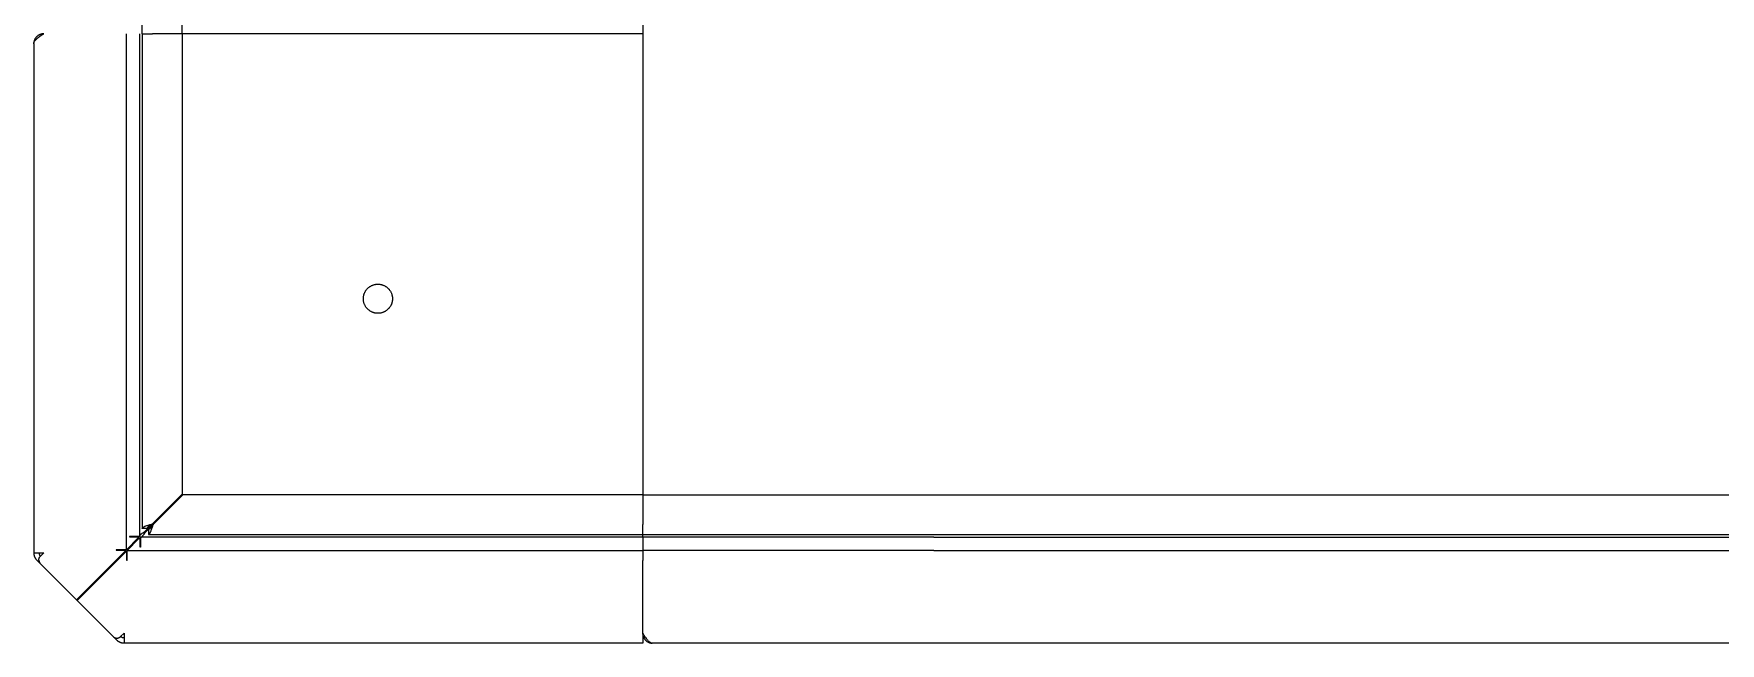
# Model space of a CAD drawing. Header units: millimetres. Extents: x -1480 to 5249, y -840 to 3860.
# Drawn here: x 1160 to 1797, y 0 to 230 of the extents above; entities that cross this region are included whole.
import ezdxf

# ---------------------------------------------------------------- set-up
doc = ezdxf.new("R2010")
doc.units = ezdxf.units.MM
doc.header["$MEASUREMENT"] = 0
doc.layers.add('Utwórz2D linie widoczne', color=7, linetype='Continuous', true_color=0x000000)

msp = doc.modelspace()

# ---------------------------------------------------------------- linework, layer by layer
at = {"layer": 'Utwórz2D linie widoczne'}
for p, q in [((1200.58, 229.86), (1200.58, 649.86)), ((1215.58, 229.86), (1215.58, 649.86)), ((1389.57, 649.86), (1389.57, 229.86)), ((1161.51, 229.37), (1161.39, 229.3)), ((1161.62, 229.43), (1161.51, 229.37)), ((1161.74, 229.49), (1161.62, 229.43)), ((1161.86, 229.54), (1161.74, 229.49)), ((1161.98, 229.59), (1161.86, 229.54)), ((1161.92, 228.91), (1162.64, 229.39)), ((1162.1, 229.64), (1161.98, 229.59)), ((1162.22, 229.68), (1162.1, 229.64)), ((1162.35, 229.71), (1162.22, 229.68)), ((1162.47, 229.75), (1162.35, 229.71)), ((1162.6, 229.78), (1162.47, 229.75)), ((1162.73, 229.8), (1162.6, 229.78)), ((1162.64, 229.39), (1163.37, 229.86)), ((1162.85, 229.82), (1162.73, 229.8)), ((1162.98, 229.84), (1162.85, 229.82)), ((1163.11, 229.85), (1162.98, 229.84)), ((1163.24, 229.85), (1163.11, 229.85)), ((1163.37, 229.86), (1163.24, 229.85)), ((1194.57, 35.14), (1194.57, 229.86)), ((1199.57, 229.86), (1199.57, 40.14)), ((1200.58, 229.86), (1200.58, 43.14)), ((1200.58, 229.86), (1204.38, 229.86)), ((1215.58, 229.86), (1204.38, 229.86)), ((1215.58, 229.86), (1215.58, 56.14)), ((1389.57, 229.86), (1215.58, 229.86)), ((1389.57, 229.86), (1389.57, 55.86)), ((1159.57, 226.06), (1159.58, 226.11)), ((1159.57, 226.06), (1159.57, 33.96)), ((1159.59, 226.42), (1159.58, 226.29)), ((1159.58, 226.22), (1159.59, 226.27)), ((1159.58, 226.16), (1159.58, 226.22)), ((1159.58, 226.11), (1159.58, 226.16)), ((1159.61, 226.55), (1159.59, 226.42)), ((1159.59, 226.27), (1159.6, 226.32)), ((1159.6, 226.32), (1159.61, 226.38)), ((1159.63, 226.68), (1159.61, 226.55)), ((1159.61, 226.38), (1159.62, 226.43)), ((1159.62, 226.43), (1159.63, 226.48)), ((1159.65, 226.81), (1159.63, 226.68)), ((1159.63, 226.48), (1159.65, 226.53)), ((1159.68, 226.94), (1159.65, 226.81)), ((1159.65, 226.53), (1159.67, 226.6)), ((1159.67, 226.6), (1159.7, 226.67)), ((1159.71, 227.06), (1159.68, 226.94)), ((1159.7, 226.67), (1159.73, 226.74)), ((1159.75, 227.19), (1159.71, 227.06)), ((1159.73, 226.74), (1159.76, 226.81)), ((1159.79, 227.31), (1159.75, 227.19)), ((1159.76, 226.81), (1159.79, 226.88)), ((1159.83, 227.44), (1159.79, 227.31)), ((1159.79, 226.88), (1159.83, 226.94)), ((1159.88, 227.56), (1159.83, 227.44)), ((1159.83, 226.94), (1159.86, 227.01)), ((1159.86, 227.01), (1159.92, 227.09)), ((1159.94, 227.67), (1159.88, 227.56)), ((1159.92, 227.09), (1159.97, 227.17)), ((1159.99, 227.79), (1159.94, 227.67)), ((1159.97, 227.17), (1160.03, 227.25)), ((1160.05, 227.91), (1159.99, 227.79)), ((1160.03, 227.25), (1160.09, 227.33)), ((1160.12, 228.02), (1160.05, 227.91)), ((1160.09, 227.33), (1160.15, 227.41)), ((1160.19, 228.13), (1160.12, 228.02)), ((1160.15, 227.41), (1160.21, 227.48)), ((1160.26, 228.24), (1160.19, 228.13)), ((1160.21, 227.48), (1160.33, 227.61)), ((1160.34, 228.34), (1160.26, 228.24)), ((1160.33, 227.61), (1160.44, 227.73)), ((1160.42, 228.45), (1160.34, 228.34)), ((1160.5, 228.54), (1160.42, 228.45)), ((1160.44, 227.73), (1160.56, 227.84)), ((1160.59, 228.64), (1160.5, 228.54)), ((1160.56, 227.84), (1160.69, 227.96)), ((1160.68, 228.74), (1160.59, 228.64)), ((1160.77, 228.83), (1160.68, 228.74)), ((1160.69, 227.96), (1160.87, 228.12)), ((1160.87, 228.91), (1160.77, 228.83)), ((1160.97, 229), (1160.87, 228.91)), ((1160.87, 228.12), (1161.07, 228.28)), ((1161.07, 229.08), (1160.97, 229)), ((1161.18, 229.16), (1161.07, 229.08)), ((1161.07, 228.28), (1161.26, 228.43)), ((1161.28, 229.23), (1161.18, 229.16)), ((1161.26, 228.43), (1161.59, 228.67)), ((1161.39, 229.3), (1161.28, 229.23)), ((1161.59, 228.67), (1161.92, 228.91)), ((1285.65, 133.71), (1285.79, 133.85)), ((1285.79, 133.85), (1285.93, 133.97)), ((1285.93, 133.97), (1286.07, 134.1)), ((1286.07, 134.1), (1286.22, 134.22)), ((1286.22, 134.22), (1286.37, 134.33)), ((1286.37, 134.33), (1286.53, 134.44)), ((1286.53, 134.44), (1286.69, 134.54)), ((1286.69, 134.54), (1286.85, 134.64)), ((1286.85, 134.64), (1287.02, 134.73)), ((1287.02, 134.73), (1287.19, 134.81)), ((1287.19, 134.81), (1287.36, 134.89)), ((1287.36, 134.89), (1287.54, 134.96)), ((1287.54, 134.96), (1287.71, 135.03)), ((1287.71, 135.03), (1287.89, 135.09)), ((1287.89, 135.09), (1288.08, 135.15)), ((1288.08, 135.15), (1288.26, 135.2)), ((1288.26, 135.2), (1288.44, 135.24)), ((1288.44, 135.24), (1288.63, 135.27)), ((1288.63, 135.27), (1288.82, 135.3)), ((1288.82, 135.3), (1289.01, 135.33)), ((1289.01, 135.33), (1289.2, 135.34)), ((1289.2, 135.34), (1289.39, 135.35)), ((1289.39, 135.35), (1289.58, 135.36)), ((1289.58, 135.36), (1289.77, 135.35)), ((1289.77, 135.35), (1289.96, 135.34)), ((1289.96, 135.34), (1290.14, 135.33)), ((1290.14, 135.33), (1290.33, 135.3)), ((1290.33, 135.3), (1290.52, 135.27)), ((1290.52, 135.27), (1290.71, 135.24)), ((1290.71, 135.24), (1290.89, 135.2)), ((1290.89, 135.2), (1291.08, 135.15)), ((1291.08, 135.15), (1291.26, 135.09)), ((1291.26, 135.09), (1291.44, 135.03)), ((1291.44, 135.03), (1291.61, 134.96)), ((1291.61, 134.96), (1291.79, 134.89)), ((1291.79, 134.89), (1291.96, 134.81)), ((1291.96, 134.81), (1292.13, 134.73)), ((1292.13, 134.73), (1292.3, 134.64)), ((1292.3, 134.64), (1292.46, 134.54)), ((1292.46, 134.54), (1292.62, 134.44)), ((1292.62, 134.44), (1292.78, 134.33)), ((1292.78, 134.33), (1292.93, 134.22)), ((1292.93, 134.22), (1293.08, 134.1)), ((1293.08, 134.1), (1293.22, 133.97)), ((1293.22, 133.97), (1293.36, 133.85)), ((1293.36, 133.85), (1293.5, 133.71)), ((1284.08, 130.14), (1284.1, 130.33)), ((1284.08, 129.95), (1284.08, 130.14)), ((1284.08, 129.76), (1284.08, 129.95)), ((1284.08, 129.57), (1284.08, 129.76)), ((1284.1, 129.38), (1284.08, 129.57)), ((1284.1, 130.33), (1284.12, 130.52)), ((1284.12, 129.19), (1284.1, 129.38)), ((1284.12, 130.52), (1284.14, 130.71)), ((1284.14, 129.01), (1284.12, 129.19)), ((1284.14, 130.71), (1284.17, 130.89)), ((1284.17, 128.82), (1284.14, 129.01)), ((1284.17, 130.89), (1284.21, 131.08)), ((1284.21, 128.63), (1284.17, 128.82)), ((1284.21, 131.08), (1284.26, 131.26)), ((1284.26, 128.45), (1284.21, 128.63)), ((1284.26, 131.26), (1284.31, 131.45)), ((1284.31, 128.27), (1284.26, 128.45)), ((1284.31, 131.45), (1284.37, 131.63)), ((1284.37, 128.08), (1284.31, 128.27)), ((1284.37, 131.63), (1284.43, 131.81)), ((1284.43, 127.91), (1284.37, 128.08)), ((1284.43, 131.81), (1284.5, 131.98)), ((1284.5, 127.73), (1284.43, 127.91)), ((1284.5, 131.98), (1284.58, 132.16)), ((1284.58, 127.56), (1284.5, 127.73)), ((1284.58, 132.16), (1284.66, 132.33)), ((1284.66, 127.39), (1284.58, 127.56)), ((1284.66, 132.33), (1284.75, 132.5)), ((1284.75, 132.5), (1284.84, 132.66)), ((1284.84, 132.66), (1284.94, 132.82)), ((1284.94, 132.82), (1285.05, 132.98)), ((1285.05, 132.98), (1285.16, 133.14)), ((1285.16, 133.14), (1285.28, 133.29)), ((1285.28, 133.29), (1285.4, 133.43)), ((1285.4, 133.43), (1285.52, 133.57)), ((1285.52, 133.57), (1285.65, 133.71)), ((1293.5, 133.71), (1293.63, 133.57)), ((1293.63, 133.57), (1293.76, 133.43)), ((1293.76, 133.43), (1293.88, 133.29)), ((1293.88, 133.29), (1293.99, 133.14)), ((1293.99, 133.14), (1294.1, 132.98)), ((1294.1, 132.98), (1294.21, 132.82)), ((1294.21, 132.82), (1294.31, 132.66)), ((1294.31, 132.66), (1294.4, 132.5)), ((1294.4, 132.5), (1294.49, 132.33)), ((1294.49, 132.33), (1294.57, 132.16)), ((1294.57, 127.56), (1294.49, 127.39)), ((1294.57, 132.16), (1294.65, 131.98)), ((1294.65, 127.73), (1294.57, 127.56)), ((1294.65, 131.98), (1294.72, 131.81)), ((1294.72, 127.91), (1294.65, 127.73)), ((1294.72, 131.81), (1294.78, 131.63)), ((1294.78, 128.08), (1294.72, 127.91)), ((1294.78, 131.63), (1294.84, 131.45)), ((1294.84, 128.27), (1294.78, 128.08)), ((1294.84, 131.45), (1294.89, 131.26)), ((1294.89, 128.45), (1294.84, 128.27)), ((1294.89, 131.26), (1294.94, 131.08)), ((1294.94, 128.63), (1294.89, 128.45)), ((1294.94, 131.08), (1294.98, 130.89)), ((1294.98, 128.82), (1294.94, 128.63)), ((1294.98, 130.89), (1295.01, 130.71)), ((1295.01, 129.01), (1294.98, 128.82)), ((1295.01, 130.71), (1295.04, 130.52)), ((1295.04, 129.19), (1295.01, 129.01)), ((1295.04, 130.52), (1295.06, 130.33)), ((1295.06, 129.38), (1295.04, 129.19)), ((1295.06, 130.33), (1295.07, 130.14)), ((1295.07, 129.57), (1295.06, 129.38)), ((1295.07, 130.14), (1295.08, 129.95)), ((1295.08, 129.76), (1295.07, 129.57)), ((1295.08, 129.95), (1295.08, 129.76)), ((1284.75, 127.22), (1284.66, 127.39)), ((1284.84, 127.05), (1284.75, 127.22)), ((1284.94, 126.89), (1284.84, 127.05)), ((1285.05, 126.73), (1284.94, 126.89)), ((1285.16, 126.58), (1285.05, 126.73)), ((1285.28, 126.43), (1285.16, 126.58)), ((1285.4, 126.28), (1285.28, 126.43)), ((1285.52, 126.14), (1285.4, 126.28)), ((1285.65, 126), (1285.52, 126.14)), ((1285.79, 125.87), (1285.65, 126)), ((1285.93, 125.74), (1285.79, 125.87)), ((1286.07, 125.62), (1285.93, 125.74)), ((1286.22, 125.5), (1286.07, 125.62)), ((1286.37, 125.38), (1286.22, 125.5)), ((1286.53, 125.28), (1286.37, 125.38)), ((1286.69, 125.17), (1286.53, 125.28)), ((1286.85, 125.08), (1286.69, 125.17)), ((1287.02, 124.99), (1286.85, 125.08)), ((1287.19, 124.9), (1287.02, 124.99)), ((1287.36, 124.82), (1287.19, 124.9)), ((1287.54, 124.75), (1287.36, 124.82)), ((1287.71, 124.68), (1287.54, 124.75)), ((1287.89, 124.62), (1287.71, 124.68)), ((1288.08, 124.56), (1287.89, 124.62)), ((1288.26, 124.52), (1288.08, 124.56)), ((1288.44, 124.47), (1288.26, 124.52)), ((1288.63, 124.44), (1288.44, 124.47)), ((1288.82, 124.41), (1288.63, 124.44)), ((1289.01, 124.39), (1288.82, 124.41)), ((1289.2, 124.37), (1289.01, 124.39)), ((1289.39, 124.36), (1289.2, 124.37)), ((1289.58, 124.36), (1289.39, 124.36)), ((1289.77, 124.36), (1289.58, 124.36)), ((1289.96, 124.37), (1289.77, 124.36)), ((1290.14, 124.39), (1289.96, 124.37)), ((1290.33, 124.41), (1290.14, 124.39)), ((1290.52, 124.44), (1290.33, 124.41)), ((1290.71, 124.47), (1290.52, 124.44)), ((1290.89, 124.52), (1290.71, 124.47)), ((1291.08, 124.56), (1290.89, 124.52)), ((1291.26, 124.62), (1291.08, 124.56)), ((1291.44, 124.68), (1291.26, 124.62)), ((1291.61, 124.75), (1291.44, 124.68)), ((1291.79, 124.82), (1291.61, 124.75)), ((1291.96, 124.9), (1291.79, 124.82)), ((1292.13, 124.99), (1291.96, 124.9)), ((1292.3, 125.08), (1292.13, 124.99)), ((1292.46, 125.17), (1292.3, 125.08)), ((1292.62, 125.28), (1292.46, 125.17)), ((1292.78, 125.38), (1292.62, 125.28)), ((1292.93, 125.5), (1292.78, 125.38)), ((1293.08, 125.62), (1292.93, 125.5)), ((1293.22, 125.74), (1293.08, 125.62)), ((1293.36, 125.87), (1293.22, 125.74)), ((1293.5, 126), (1293.36, 125.87)), ((1293.63, 126.14), (1293.5, 126)), ((1293.76, 126.28), (1293.63, 126.14)), ((1293.88, 126.43), (1293.76, 126.28)), ((1293.99, 126.58), (1293.88, 126.43)), ((1294.1, 126.73), (1293.99, 126.58)), ((1294.21, 126.89), (1294.1, 126.73)), ((1294.31, 127.05), (1294.21, 126.89)), ((1294.4, 127.22), (1294.31, 127.05)), ((1294.49, 127.39), (1294.4, 127.22)), ((1215.58, 56.14), (1204.38, 44.94)), ((1215.86, 55.86), (1204.66, 44.66)), ((1389.57, 55.86), (1215.86, 55.86)), ((1389.57, 55.86), (1809.57, 55.86)), ((1389.57, 55.86), (1389.57, 44.66)), ((1202.52, 44.35), (1203.44, 44.66)), ((1203.44, 44.66), (1204.38, 44.94)), ((1203.71, 44.51), (1204.38, 44.94)), ((1204.24, 44.6), (1204.1, 44.54)), ((1204.38, 44.66), (1204.24, 44.6)), ((1204.32, 44.52), (1204.38, 44.66)), ((1204.66, 44.66), (1204.32, 44.13)), ((1204.38, 43.73), (1204.66, 44.66)), ((1389.57, 40.86), (1389.57, 44.66)), ((1199.05, 39.62), (1194.57, 35.14)), ((1199.33, 39.33), (1194.86, 34.86)), ((1195.77, 40.14), (1195.77, 40.04)), ((1199.57, 40.14), (1195.77, 40.14)), ((1195.77, 40.04), (1198.87, 40.04)), ((1197.57, 40.14), (1197.57, 40.07)), ((1199.57, 40.07), (1197.57, 40.07)), ((1198.87, 40.04), (1198.88, 40.04)), ((1198.88, 40.04), (1198.89, 40.04)), ((1198.89, 40.04), (1198.9, 40.04)), ((1198.9, 40.04), (1198.9, 40.04)), ((1198.9, 40.04), (1198.91, 40.04)), ((1198.91, 40.04), (1198.92, 40.04)), ((1198.92, 40.04), (1198.93, 40.04)), ((1198.93, 40.04), (1198.94, 40.03)), ((1198.94, 40.03), (1198.95, 40.03)), ((1198.95, 40.03), (1198.95, 40.03)), ((1198.95, 40.03), (1198.96, 40.03)), ((1198.96, 40.03), (1198.97, 40.02)), ((1198.97, 40.02), (1198.98, 40.02)), ((1198.98, 40.02), (1198.99, 40.01)), ((1198.99, 40.01), (1198.99, 40.01)), ((1198.99, 40.01), (1199, 40.01)), ((1199, 40.01), (1199.01, 40)), ((1199.01, 40), (1199.01, 40)), ((1199.01, 40), (1199.02, 39.99)), ((1199.02, 39.99), (1199.03, 39.99)), ((1199.03, 39.99), (1199.03, 39.98)), ((1199.03, 39.98), (1199.04, 39.98)), ((1199.04, 39.98), (1199.05, 39.97)), ((1199.05, 39.97), (1199.05, 39.96)), ((1199.05, 39.96), (1199.06, 39.96)), ((1199.05, 39.62), (1199.06, 39.63)), ((1199.05, 39.62), (1199.05, 39.62)), ((1199.06, 39.96), (1199.06, 39.95)), ((1199.06, 39.95), (1199.07, 39.94)), ((1199.06, 39.63), (1199.07, 39.64)), ((1199.06, 39.63), (1199.06, 39.63)), ((1199.07, 39.94), (1199.07, 39.94)), ((1199.07, 39.94), (1199.08, 39.93)), ((1199.07, 39.65), (1199.08, 39.66)), ((1199.07, 39.64), (1199.07, 39.65)), ((1199.08, 39.93), (1199.08, 39.92)), ((1199.08, 39.92), (1199.09, 39.92)), ((1199.08, 39.66), (1199.09, 39.67)), ((1199.08, 39.66), (1199.08, 39.66)), ((1199.09, 39.92), (1199.09, 39.91)), ((1199.09, 39.91), (1199.1, 39.9)), ((1199.09, 39.68), (1199.1, 39.69)), ((1199.09, 39.67), (1199.09, 39.68)), ((1199.1, 39.9), (1199.1, 39.89)), ((1199.1, 39.89), (1199.1, 39.88)), ((1199.1, 39.88), (1199.11, 39.88)), ((1199.1, 39.7), (1199.11, 39.71)), ((1199.1, 39.69), (1199.1, 39.7)), ((1199.1, 39.69), (1199.1, 39.69)), ((1199.11, 39.88), (1199.11, 39.87)), ((1199.11, 39.87), (1199.11, 39.86)), ((1199.11, 39.86), (1199.11, 39.85)), ((1199.11, 39.85), (1199.12, 39.84)), ((1199.11, 39.73), (1199.12, 39.74)), ((1199.11, 39.72), (1199.11, 39.73)), ((1199.11, 39.73), (1199.11, 39.73)), ((1199.11, 39.71), (1199.11, 39.72)), ((1199.12, 39.84), (1199.12, 39.83)), ((1199.12, 39.83), (1199.12, 39.83)), ((1199.12, 39.83), (1199.12, 39.82)), ((1199.12, 39.82), (1199.12, 39.81)), ((1199.12, 39.81), (1199.12, 39.8)), ((1199.12, 39.8), (1199.12, 39.79)), ((1199.12, 39.78), (1199.12, 39.79)), ((1199.12, 39.77), (1199.12, 39.78)), ((1199.12, 39.78), (1199.12, 39.78)), ((1199.12, 39.76), (1199.12, 39.77)), ((1199.12, 39.75), (1199.12, 39.76)), ((1199.12, 39.74), (1199.12, 39.75)), ((1199.33, 39.33), (1199.34, 39.34)), ((1199.34, 39.34), (1199.35, 39.35)), ((1199.34, 39.34), (1199.34, 39.34)), ((1199.35, 39.35), (1199.36, 39.36)), ((1199.36, 39.36), (1199.37, 39.37)), ((1199.36, 39.36), (1199.36, 39.36)), ((1199.37, 39.37), (1199.38, 39.37)), ((1199.38, 39.37), (1199.39, 39.38)), ((1199.38, 39.37), (1199.38, 39.37)), ((1199.39, 39.38), (1199.4, 39.38)), ((1199.4, 39.38), (1199.41, 39.39)), ((1199.41, 39.39), (1199.42, 39.39)), ((1199.42, 39.39), (1199.42, 39.39)), ((1199.42, 39.39), (1199.43, 39.39)), ((1199.43, 39.39), (1199.44, 39.4)), ((1199.44, 39.4), (1199.45, 39.4)), ((1199.45, 39.4), (1199.46, 39.4)), ((1199.46, 39.4), (1199.46, 39.4)), ((1199.46, 39.4), (1199.47, 39.4)), ((1199.47, 39.4), (1199.48, 39.4)), ((1199.48, 39.4), (1199.49, 39.41)), ((1199.49, 39.41), (1199.5, 39.41)), ((1199.5, 39.41), (1199.51, 39.41)), ((1199.52, 39.41), (1199.51, 39.41)), ((1199.53, 39.4), (1199.52, 39.41)), ((1199.52, 39.41), (1199.52, 39.41)), ((1199.54, 39.4), (1199.53, 39.4)), ((1199.55, 39.4), (1199.54, 39.4)), ((1199.56, 39.4), (1199.55, 39.4)), ((1199.57, 39.4), (1199.56, 39.4)), ((1199.57, 40.14), (1199.57, 40.07)), ((1199.58, 39.39), (1199.57, 39.4)), ((1199.57, 39.4), (1199.57, 39.4)), ((1199.58, 40.25), (1199.59, 40.28)), ((1199.59, 39.39), (1199.58, 39.39)), ((1199.59, 40.3), (1199.6, 40.32)), ((1199.59, 40.28), (1199.59, 40.3)), ((1199.6, 39.39), (1199.59, 39.39)), ((1199.6, 40.35), (1199.61, 40.37)), ((1199.6, 40.32), (1199.6, 40.35)), ((1199.61, 39.39), (1199.6, 39.39)), ((1199.61, 40.37), (1199.62, 40.39)), ((1199.61, 39.38), (1199.61, 39.39)), ((1199.62, 39.38), (1199.61, 39.38)), ((1199.62, 40.41), (1199.63, 40.43)), ((1199.62, 40.39), (1199.62, 40.41)), ((1199.63, 39.37), (1199.62, 39.38)), ((1199.63, 40.43), (1199.64, 40.46)), ((1199.64, 39.37), (1199.63, 39.37)), ((1199.64, 40.46), (1199.65, 40.48)), ((1199.65, 39.36), (1199.64, 39.37)), ((1199.64, 39.37), (1199.64, 39.37)), ((1199.65, 40.48), (1199.66, 40.5)), ((1199.66, 39.36), (1199.65, 39.36)), ((1199.66, 40.5), (1199.67, 40.53)), ((1199.66, 39.35), (1199.66, 39.36)), ((1199.67, 39.34), (1199.66, 39.35)), ((1199.67, 40.53), (1199.69, 40.55)), ((1199.68, 39.34), (1199.67, 39.34)), ((1199.68, 39.33), (1199.68, 39.34)), ((1199.69, 39.33), (1199.68, 39.33)), ((1199.69, 40.55), (1199.7, 40.57)), ((1199.7, 39.32), (1199.69, 39.33)), ((1199.7, 40.57), (1199.71, 40.59)), ((1199.7, 39.31), (1199.7, 39.32)), ((1199.71, 39.31), (1199.7, 39.31)), ((1199.71, 40.59), (1199.73, 40.62)), ((1199.71, 39.3), (1199.71, 39.31)), ((1199.72, 39.29), (1199.71, 39.3)), ((1199.72, 39.28), (1199.72, 39.29)), ((1199.72, 39.29), (1199.72, 39.29)), ((1199.73, 39.27), (1199.72, 39.28)), ((1199.73, 40.62), (1199.74, 40.64)), ((1199.73, 39.26), (1199.73, 39.27)), ((1199.74, 39.26), (1199.73, 39.26)), ((1199.74, 40.64), (1199.76, 40.67)), ((1199.74, 39.25), (1199.74, 39.26)), ((1199.74, 39.24), (1199.74, 39.25)), ((1199.75, 39.23), (1199.74, 39.24)), ((1199.75, 39.22), (1199.75, 39.23)), ((1199.75, 39.21), (1199.75, 39.22)), ((1199.75, 39.22), (1199.75, 39.22)), ((1199.75, 39.2), (1199.75, 39.21)), ((1199.75, 39.19), (1199.75, 39.2)), ((1199.76, 39.18), (1199.75, 39.19)), ((1199.76, 40.67), (1199.78, 40.69)), ((1199.76, 39.17), (1199.76, 39.18)), ((1199.76, 39.16), (1199.76, 39.17)), ((1199.76, 36.06), (1199.76, 39.16)), ((1199.76, 39.16), (1199.76, 39.16)), ((1199.78, 40.69), (1199.8, 40.72)), ((1199.86, 39.86), (1199.79, 39.86)), ((1199.79, 39.86), (1199.79, 37.86)), ((1199.8, 40.72), (1199.82, 40.74)), ((1199.82, 40.74), (1199.84, 40.77)), ((1199.84, 40.77), (1199.88, 40.82)), ((1389.57, 39.86), (1199.86, 39.86)), ((1199.86, 39.86), (1199.86, 36.06)), ((1199.88, 40.82), (1199.92, 40.86)), ((1199.92, 40.86), (1199.96, 40.91)), ((1199.96, 40.91), (1200.01, 40.95)), ((1199.97, 39.87), (1199.99, 39.87)), ((1199.99, 39.87), (1200.02, 39.88)), ((1200.01, 40.95), (1200.05, 41)), ((1200.02, 39.88), (1200.04, 39.88)), ((1200.04, 39.88), (1200.06, 39.89)), ((1200.05, 41), (1200.11, 41.05)), ((1200.06, 39.89), (1200.08, 39.89)), ((1200.08, 39.89), (1200.11, 39.9)), ((1200.11, 41.05), (1200.17, 41.11)), ((1200.11, 39.9), (1200.13, 39.91)), ((1200.13, 39.91), (1200.15, 39.92)), ((1200.15, 39.92), (1200.17, 39.93)), ((1200.17, 41.11), (1200.24, 41.16)), ((1200.17, 39.93), (1200.2, 39.94)), ((1200.2, 39.94), (1200.22, 39.95)), ((1200.22, 39.95), (1200.24, 39.96)), ((1200.24, 41.16), (1200.3, 41.21)), ((1200.24, 39.96), (1200.26, 39.97)), ((1200.26, 39.97), (1200.29, 39.98)), ((1200.29, 39.98), (1200.31, 40)), ((1200.3, 41.21), (1200.43, 41.31)), ((1200.31, 40), (1200.33, 40.01)), ((1200.33, 40.01), (1200.36, 40.03)), ((1200.36, 40.03), (1200.38, 40.05)), ((1200.38, 40.05), (1200.41, 40.06)), ((1200.41, 40.06), (1200.43, 40.08)), ((1200.43, 41.31), (1200.56, 41.4)), ((1200.43, 40.08), (1200.46, 40.1)), ((1200.46, 40.1), (1200.48, 40.12)), ((1200.48, 40.12), (1200.53, 40.16)), ((1200.53, 40.16), (1200.58, 40.2)), ((1200.56, 41.4), (1200.76, 41.54)), ((1200.58, 43.21), (1200.59, 43.23)), ((1200.58, 43.2), (1200.58, 43.21)), ((1200.58, 43.19), (1200.58, 43.2)), ((1200.58, 43.18), (1200.58, 43.19)), ((1200.58, 43.16), (1200.58, 43.18)), ((1200.58, 43.15), (1200.58, 43.16)), ((1200.58, 43.14), (1200.58, 43.15)), ((1200.58, 43.15), (1200.58, 43.15)), ((1202.58, 43.14), (1200.58, 43.14)), ((1200.58, 40.2), (1200.62, 40.25)), ((1200.59, 43.25), (1200.6, 43.26)), ((1200.59, 43.24), (1200.59, 43.25)), ((1200.59, 43.23), (1200.59, 43.24)), ((1200.6, 43.27), (1200.61, 43.29)), ((1200.6, 43.26), (1200.6, 43.27)), ((1200.61, 43.3), (1200.62, 43.31)), ((1200.61, 43.29), (1200.61, 43.3)), ((1200.62, 43.32), (1200.63, 43.33)), ((1200.62, 43.31), (1200.62, 43.32)), ((1200.62, 40.25), (1200.67, 40.29)), ((1200.63, 43.33), (1200.64, 43.34)), ((1200.64, 43.36), (1200.65, 43.37)), ((1200.64, 43.34), (1200.64, 43.36)), ((1200.65, 43.37), (1200.66, 43.38)), ((1200.66, 43.38), (1200.67, 43.4)), ((1200.67, 43.4), (1200.68, 43.41)), ((1200.67, 40.29), (1200.71, 40.34)), ((1200.68, 43.41), (1200.69, 43.42)), ((1200.69, 43.42), (1200.7, 43.43)), ((1200.7, 43.43), (1200.71, 43.44)), ((1200.71, 43.44), (1200.72, 43.46)), ((1200.71, 40.34), (1200.77, 40.4)), ((1200.72, 43.46), (1200.74, 43.48)), ((1200.74, 43.48), (1200.76, 43.5)), ((1200.76, 43.5), (1200.79, 43.52)), ((1200.76, 41.54), (1201.37, 41.94)), ((1200.77, 40.4), (1200.82, 40.46)), ((1200.79, 43.52), (1200.82, 43.55)), ((1200.82, 43.55), (1200.86, 43.58)), ((1200.82, 40.46), (1200.87, 40.52)), ((1200.86, 43.58), (1200.9, 43.61)), ((1200.87, 40.52), (1200.92, 40.58)), ((1200.9, 43.61), (1200.94, 43.64)), ((1200.92, 40.58), (1201.02, 40.71)), ((1200.94, 43.64), (1200.98, 43.67)), ((1200.98, 43.67), (1201.02, 43.7)), ((1201.02, 43.7), (1201.06, 43.72)), ((1201.02, 40.71), (1201.12, 40.84)), ((1201.06, 43.72), (1201.1, 43.75)), ((1201.1, 43.75), (1201.18, 43.8)), ((1201.12, 40.84), (1201.26, 41.04)), ((1201.18, 43.8), (1201.27, 43.84)), ((1201.26, 41.04), (1201.66, 41.66)), ((1201.27, 43.84), (1201.35, 43.88)), ((1201.35, 43.88), (1201.44, 43.93)), ((1203.74, 44.31), (1201.37, 41.94)), ((1201.44, 43.93), (1201.57, 43.99)), ((1201.57, 43.99), (1201.7, 44.05)), ((1204.04, 44.04), (1201.66, 41.66)), ((1201.7, 44.05), (1201.97, 44.16)), ((1201.97, 44.16), (1202.25, 44.26)), ((1202.25, 44.26), (1202.52, 44.35)), ((1202.58, 43.24), (1202.59, 43.26)), ((1202.58, 43.21), (1202.58, 43.24)), ((1202.58, 43.19), (1202.58, 43.21)), ((1202.58, 43.16), (1202.58, 43.19)), ((1202.58, 43.14), (1202.58, 43.16)), ((1202.59, 43.28), (1202.6, 43.31)), ((1202.59, 43.26), (1202.59, 43.28)), ((1202.6, 43.33), (1202.61, 43.36)), ((1202.6, 43.31), (1202.6, 43.33)), ((1202.7, 43.44), (1202.61, 43.33)), ((1202.61, 43.36), (1202.62, 43.38)), ((1202.62, 43.4), (1202.63, 43.43)), ((1202.62, 43.38), (1202.62, 43.4)), ((1202.63, 43.43), (1202.64, 43.45)), ((1202.64, 43.45), (1202.65, 43.48)), ((1202.65, 43.48), (1202.66, 43.5)), ((1202.66, 43.5), (1202.68, 43.52)), ((1202.68, 43.52), (1202.69, 43.55)), ((1202.69, 43.55), (1202.71, 43.58)), ((1202.8, 43.56), (1202.7, 43.44)), ((1202.71, 43.58), (1202.72, 43.61)), ((1202.72, 43.61), (1202.74, 43.63)), ((1202.74, 43.63), (1202.76, 43.66)), ((1202.76, 43.66), (1202.78, 43.68)), ((1202.78, 43.68), (1202.79, 43.71)), ((1202.79, 43.71), (1202.81, 43.74)), ((1202.9, 43.67), (1202.8, 43.56)), ((1202.81, 43.74), (1202.83, 43.76)), ((1202.83, 43.76), (1202.85, 43.79)), ((1202.85, 43.79), (1202.9, 43.83)), ((1202.86, 42.86), (1202.86, 40.86)), ((1202.87, 42.86), (1202.86, 42.86)), ((1202.86, 40.86), (1389.57, 40.86)), ((1202.86, 40.86), (1202.87, 40.86)), ((1202.88, 42.86), (1202.87, 42.86)), ((1202.87, 40.86), (1202.87, 40.86)), ((1202.87, 40.86), (1202.88, 40.86)), ((1202.9, 42.86), (1202.88, 42.86)), ((1202.88, 40.86), (1202.9, 40.86)), ((1202.9, 43.83), (1202.94, 43.88)), ((1203.01, 43.77), (1202.9, 43.67)), ((1202.91, 42.86), (1202.9, 42.86)), ((1202.9, 40.86), (1202.91, 40.86)), ((1202.92, 42.86), (1202.91, 42.86)), ((1202.91, 40.86), (1202.92, 40.86)), ((1202.93, 42.86), (1202.92, 42.86)), ((1202.92, 40.86), (1202.93, 40.86)), ((1202.95, 42.86), (1202.93, 42.86)), ((1202.93, 40.86), (1202.95, 40.87)), ((1202.94, 43.88), (1202.98, 43.93)), ((1202.96, 42.86), (1202.95, 42.86)), ((1202.95, 40.87), (1202.96, 40.87)), ((1202.98, 42.87), (1202.96, 42.86)), ((1202.96, 40.87), (1202.97, 40.87)), ((1202.97, 40.87), (1202.98, 40.88)), ((1202.98, 43.93), (1203.04, 43.99)), ((1203.01, 42.87), (1202.98, 42.87)), ((1202.98, 40.88), (1202.99, 40.88)), ((1202.99, 40.88), (1203.01, 40.89)), ((1203.12, 43.87), (1203.01, 43.77)), ((1203.03, 42.88), (1203.01, 42.87)), ((1203.01, 40.89), (1203.02, 40.89)), ((1203.02, 40.89), (1203.03, 40.9)), ((1203.06, 42.88), (1203.03, 42.88)), ((1203.03, 40.9), (1203.04, 40.9)), ((1203.04, 43.99), (1203.11, 44.04)), ((1203.04, 40.9), (1203.05, 40.91)), ((1203.05, 42.89), (1203.16, 42.99)), ((1203.05, 40.91), (1203.06, 40.92)), ((1203.08, 42.89), (1203.06, 42.88)), ((1203.06, 40.92), (1203.08, 40.92)), ((1203.1, 42.9), (1203.08, 42.89)), ((1203.08, 40.92), (1203.09, 40.93)), ((1203.09, 40.93), (1203.1, 40.94)), ((1203.13, 42.91), (1203.1, 42.9)), ((1203.1, 40.94), (1203.12, 40.95)), ((1203.11, 44.04), (1203.17, 44.1)), ((1203.23, 43.97), (1203.12, 43.87)), ((1203.12, 40.95), (1203.13, 40.96)), ((1203.15, 42.91), (1203.13, 42.91)), ((1203.13, 40.96), (1203.14, 40.97)), ((1203.14, 40.97), (1203.15, 40.98)), ((1203.17, 42.92), (1203.15, 42.91)), ((1203.15, 40.98), (1203.16, 40.99)), ((1203.16, 42.99), (1203.28, 43.08)), ((1203.16, 40.99), (1203.18, 41)), ((1203.17, 44.1), (1203.23, 44.15)), ((1203.2, 42.93), (1203.17, 42.92)), ((1203.18, 41), (1203.2, 41.02)), ((1203.22, 42.95), (1203.2, 42.93)), ((1203.2, 41.02), (1203.22, 41.04)), ((1203.24, 42.96), (1203.22, 42.95)), ((1203.22, 41.04), (1203.24, 41.07)), ((1203.23, 44.15), (1203.36, 44.25)), ((1203.35, 44.06), (1203.23, 43.97)), ((1203.27, 42.97), (1203.24, 42.96)), ((1203.24, 41.07), (1203.27, 41.1)), ((1203.3, 42.99), (1203.27, 42.97)), ((1203.27, 41.1), (1203.3, 41.14)), ((1203.28, 43.08), (1203.38, 43.18)), ((1203.32, 43), (1203.3, 42.99)), ((1203.3, 41.14), (1203.33, 41.18)), ((1203.35, 43.02), (1203.32, 43)), ((1203.33, 41.18), (1203.36, 41.22)), ((1203.47, 44.15), (1203.35, 44.06)), ((1203.38, 43.04), (1203.35, 43.02)), ((1203.36, 44.25), (1203.5, 44.35)), ((1203.36, 41.22), (1203.39, 41.26)), ((1203.38, 43.18), (1203.49, 43.29)), ((1203.4, 43.06), (1203.38, 43.04)), ((1203.39, 41.26), (1203.42, 41.3)), ((1203.43, 43.08), (1203.4, 43.06)), ((1203.42, 41.3), (1203.44, 41.34)), ((1203.46, 43.09), (1203.43, 43.08)), ((1203.44, 41.34), (1203.47, 41.38)), ((1203.48, 43.11), (1203.46, 43.09)), ((1203.59, 44.24), (1203.47, 44.15)), ((1203.47, 41.38), (1203.52, 41.46)), ((1203.51, 43.14), (1203.48, 43.11)), ((1203.49, 43.29), (1203.59, 43.4)), ((1203.5, 44.35), (1203.71, 44.51)), ((1203.55, 43.18), (1203.51, 43.14)), ((1203.52, 41.46), (1203.56, 41.55)), ((1203.6, 43.22), (1203.55, 43.18)), ((1203.56, 41.55), (1203.6, 41.63)), ((1203.71, 44.32), (1203.59, 44.24)), ((1203.59, 43.4), (1203.69, 43.51)), ((1203.65, 43.27), (1203.6, 43.22)), ((1203.6, 41.63), (1203.65, 41.72)), ((1203.7, 43.33), (1203.65, 43.27)), ((1203.65, 41.72), (1203.71, 41.85)), ((1203.69, 43.51), (1203.78, 43.63)), ((1203.76, 43.39), (1203.7, 43.33)), ((1203.84, 44.4), (1203.71, 44.32)), ((1203.71, 41.85), (1203.76, 41.98)), ((1203.82, 43.45), (1203.76, 43.39)), ((1203.76, 41.98), (1203.87, 42.25)), ((1203.78, 43.63), (1203.87, 43.75)), ((1203.87, 43.51), (1203.82, 43.45)), ((1203.97, 44.47), (1203.84, 44.4)), ((1203.87, 43.75), (1203.96, 43.87)), ((1203.97, 43.64), (1203.87, 43.51)), ((1203.87, 42.25), (1203.98, 42.53)), ((1203.96, 43.87), (1204.04, 43.99)), ((1204.1, 44.54), (1203.97, 44.47)), ((1204.07, 43.78), (1203.97, 43.64)), ((1203.98, 42.53), (1204.07, 42.8)), ((1204.04, 43.99), (1204.11, 44.12)), ((1204.2, 43.95), (1204.07, 43.78)), ((1204.07, 42.8), (1204.38, 43.73)), ((1204.11, 44.12), (1204.19, 44.25)), ((1204.19, 44.25), (1204.25, 44.38)), ((1204.32, 44.13), (1204.2, 43.95)), ((1204.25, 44.38), (1204.32, 44.52)), ((1389.57, 40.86), (1809.57, 40.86)), ((1389.57, 39.86), (1389.57, 40.86)), ((1499.57, 39.86), (1389.57, 39.86)), ((1389.57, 39.86), (1389.57, 36.06)), ((1499.57, 39.86), (1809.57, 39.86)), ((1159.57, 33.96), (1163.37, 33.96)), ((1159.57, 33.96), (1159.58, 33.83)), ((1159.58, 33.83), (1159.58, 33.7)), ((1159.58, 33.7), (1159.59, 33.57)), ((1159.59, 33.57), (1159.61, 33.44)), ((1159.61, 33.44), (1159.63, 33.31)), ((1159.63, 33.31), (1159.65, 33.19)), ((1159.65, 33.19), (1159.68, 33.06)), ((1159.68, 33.06), (1159.72, 32.94)), ((1159.72, 32.94), (1159.75, 32.81)), ((1159.75, 32.81), (1159.79, 32.69)), ((1159.79, 32.69), (1159.84, 32.57)), ((1159.84, 32.57), (1159.89, 32.45)), ((1159.89, 32.45), (1159.94, 32.33)), ((1159.94, 32.33), (1160, 32.21)), ((1160, 32.21), (1160.06, 32.1)), ((1160.06, 32.1), (1160.13, 31.99)), ((1160.13, 31.99), (1160.2, 31.88)), ((1160.2, 31.88), (1160.27, 31.77)), ((1161.57, 33.96), (1161.58, 33.9)), ((1161.58, 33.9), (1161.58, 33.84)), ((1161.58, 33.84), (1161.58, 33.78)), ((1161.58, 33.78), (1161.59, 33.72)), ((1161.59, 33.72), (1161.6, 33.65)), ((1161.59, 31.81), (1161.61, 31.88)), ((1161.6, 33.65), (1161.61, 33.59)), ((1161.61, 33.59), (1161.63, 33.53)), ((1161.61, 31.88), (1161.63, 31.94)), ((1161.63, 33.53), (1161.64, 33.47)), ((1161.63, 31.94), (1161.66, 32.01)), ((1161.64, 33.47), (1161.66, 33.42)), ((1161.66, 33.42), (1161.68, 33.36)), ((1161.66, 32.01), (1161.68, 32.07)), ((1161.68, 33.36), (1161.7, 33.3)), ((1161.68, 32.07), (1161.71, 32.13)), ((1161.7, 33.3), (1161.72, 33.24)), ((1161.71, 32.13), (1161.74, 32.19)), ((1161.72, 33.24), (1161.75, 33.19)), ((1161.74, 32.19), (1161.77, 32.25)), ((1161.75, 33.19), (1161.78, 33.13)), ((1161.77, 32.25), (1161.81, 32.31)), ((1161.78, 33.13), (1161.81, 33.08)), ((1161.81, 33.08), (1161.84, 33.03)), ((1161.81, 32.31), (1161.84, 32.37)), ((1161.84, 33.03), (1161.87, 32.97)), ((1161.84, 32.37), (1161.88, 32.43)), ((1161.87, 32.97), (1161.9, 32.92)), ((1161.88, 32.43), (1161.92, 32.48)), ((1161.9, 32.92), (1161.94, 32.87)), ((1161.92, 32.48), (1161.96, 32.54)), ((1161.94, 32.87), (1161.98, 32.82)), ((1161.96, 32.54), (1162.01, 32.59)), ((1161.98, 32.82), (1162.02, 32.78)), ((1162.01, 32.59), (1162.05, 32.64)), ((1162.02, 32.78), (1162.06, 32.73)), ((1162.05, 32.64), (1162.1, 32.69)), ((1162.06, 32.73), (1162.1, 32.69)), ((1162.1, 32.69), (1163.37, 33.96)), ((1194.05, 34.62), (1175.7, 16.26)), ((1194.33, 34.33), (1175.98, 15.98)), ((1190.77, 35.14), (1190.77, 35.04)), ((1194.57, 35.14), (1190.77, 35.14)), ((1190.77, 35.04), (1193.87, 35.04)), ((1192.57, 32.86), (1192.29, 32.86)), ((1192.57, 35.04), (1192.57, 35.14)), ((1192.57, 32.86), (1192.57, 33.14)), ((1192.57, 32.86), (1192.86, 32.86)), ((1192.57, 32.86), (1192.57, 32.58)), ((1193.87, 35.04), (1193.88, 35.04)), ((1193.88, 35.04), (1193.89, 35.04)), ((1193.89, 35.04), (1193.9, 35.04)), ((1193.9, 35.04), (1193.9, 35.04)), ((1193.9, 35.04), (1193.91, 35.04)), ((1193.91, 35.04), (1193.92, 35.04)), ((1193.92, 35.04), (1193.93, 35.04)), ((1193.93, 35.04), (1193.94, 35.03)), ((1193.94, 35.03), (1193.95, 35.03)), ((1193.95, 35.03), (1193.95, 35.03)), ((1193.95, 35.03), (1193.96, 35.03)), ((1193.96, 35.03), (1193.97, 35.02)), ((1193.97, 35.02), (1193.98, 35.02)), ((1193.98, 35.02), (1193.99, 35.01)), ((1193.99, 35.01), (1193.99, 35.01)), ((1193.99, 35.01), (1194, 35.01)), ((1194, 35.01), (1194.01, 35)), ((1194.01, 35), (1194.01, 35)), ((1194.01, 35), (1194.02, 34.99)), ((1194.02, 34.99), (1194.03, 34.99)), ((1194.03, 34.99), (1194.03, 34.98)), ((1194.03, 34.98), (1194.04, 34.98)), ((1194.04, 34.98), (1194.05, 34.97)), ((1194.05, 34.97), (1194.05, 34.96)), ((1194.05, 34.96), (1194.06, 34.96)), ((1194.05, 34.62), (1194.06, 34.63)), ((1194.05, 34.62), (1194.05, 34.62)), ((1194.06, 34.96), (1194.06, 34.95)), ((1194.06, 34.95), (1194.07, 34.94)), ((1194.06, 34.63), (1194.07, 34.64)), ((1194.06, 34.63), (1194.06, 34.63)), ((1194.07, 34.94), (1194.07, 34.94)), ((1194.07, 34.94), (1194.08, 34.93)), ((1194.07, 34.65), (1194.08, 34.66)), ((1194.07, 34.64), (1194.07, 34.65)), ((1194.08, 34.93), (1194.08, 34.92)), ((1194.08, 34.92), (1194.09, 34.92)), ((1194.08, 34.66), (1194.09, 34.67)), ((1194.08, 34.66), (1194.08, 34.66)), ((1194.09, 34.92), (1194.09, 34.91)), ((1194.09, 34.91), (1194.1, 34.9)), ((1194.09, 34.68), (1194.1, 34.69)), ((1194.09, 34.67), (1194.09, 34.68)), ((1194.1, 34.9), (1194.1, 34.89)), ((1194.1, 34.89), (1194.1, 34.88)), ((1194.1, 34.88), (1194.11, 34.88)), ((1194.1, 34.7), (1194.11, 34.71)), ((1194.1, 34.69), (1194.1, 34.7)), ((1194.1, 34.69), (1194.1, 34.69)), ((1194.11, 34.88), (1194.11, 34.87)), ((1194.11, 34.87), (1194.11, 34.86)), ((1194.11, 34.86), (1194.11, 34.85)), ((1194.11, 34.85), (1194.12, 34.84)), ((1194.11, 34.73), (1194.12, 34.74)), ((1194.11, 34.72), (1194.11, 34.73)), ((1194.11, 34.73), (1194.11, 34.73)), ((1194.11, 34.71), (1194.11, 34.72)), ((1194.12, 34.84), (1194.12, 34.83)), ((1194.12, 34.83), (1194.12, 34.83)), ((1194.12, 34.83), (1194.12, 34.82)), ((1194.12, 34.82), (1194.12, 34.81)), ((1194.12, 34.81), (1194.12, 34.8)), ((1194.12, 34.8), (1194.12, 34.79)), ((1194.12, 34.78), (1194.12, 34.79)), ((1194.12, 34.77), (1194.12, 34.78)), ((1194.12, 34.78), (1194.12, 34.78)), ((1194.12, 34.76), (1194.12, 34.77)), ((1194.12, 34.75), (1194.12, 34.76)), ((1194.12, 34.74), (1194.12, 34.75)), ((1194.34, 34.34), (1194.33, 34.33)), ((1194.35, 34.35), (1194.34, 34.34)), ((1194.34, 34.34), (1194.34, 34.34)), ((1194.36, 34.36), (1194.35, 34.35)), ((1194.37, 34.37), (1194.36, 34.36)), ((1194.36, 34.36), (1194.36, 34.36)), ((1194.38, 34.37), (1194.37, 34.37)), ((1194.39, 34.38), (1194.38, 34.37)), ((1194.38, 34.37), (1194.38, 34.37)), ((1194.4, 34.38), (1194.39, 34.38)), ((1194.41, 34.39), (1194.4, 34.38)), ((1194.42, 34.39), (1194.41, 34.39)), ((1194.43, 34.39), (1194.42, 34.39)), ((1194.42, 34.39), (1194.42, 34.39)), ((1194.44, 34.4), (1194.43, 34.39)), ((1194.45, 34.4), (1194.44, 34.4)), ((1194.46, 34.4), (1194.45, 34.4)), ((1194.47, 34.4), (1194.46, 34.4)), ((1194.46, 34.4), (1194.46, 34.4)), ((1194.48, 34.4), (1194.47, 34.4)), ((1194.49, 34.41), (1194.48, 34.4)), ((1194.5, 34.41), (1194.49, 34.41)), ((1194.51, 34.41), (1194.5, 34.41)), ((1194.52, 34.41), (1194.51, 34.41)), ((1194.53, 34.4), (1194.52, 34.41)), ((1194.52, 34.41), (1194.52, 34.41)), ((1194.54, 34.4), (1194.53, 34.4)), ((1194.55, 34.4), (1194.54, 34.4)), ((1194.56, 34.4), (1194.55, 34.4)), ((1194.57, 34.4), (1194.56, 34.4)), ((1194.57, 34.86), (1194.57, 35.14)), ((1194.57, 34.86), (1194.86, 34.86)), ((1194.58, 34.39), (1194.57, 34.4)), ((1194.57, 34.4), (1194.57, 34.4)), ((1194.59, 34.39), (1194.58, 34.39)), ((1194.6, 34.39), (1194.59, 34.39)), ((1194.61, 34.39), (1194.6, 34.39)), ((1194.61, 34.38), (1194.61, 34.39)), ((1194.62, 34.38), (1194.61, 34.38)), ((1194.63, 34.37), (1194.62, 34.38)), ((1194.64, 34.37), (1194.63, 34.37)), ((1194.65, 34.36), (1194.64, 34.37)), ((1194.64, 34.37), (1194.64, 34.37)), ((1194.66, 34.36), (1194.65, 34.36)), ((1194.66, 34.35), (1194.66, 34.36)), ((1194.67, 34.34), (1194.66, 34.35)), ((1194.68, 34.34), (1194.67, 34.34)), ((1194.68, 34.33), (1194.68, 34.34)), ((1194.69, 34.33), (1194.68, 34.33)), ((1194.7, 34.32), (1194.69, 34.33)), ((1194.7, 34.31), (1194.7, 34.32)), ((1194.71, 34.31), (1194.7, 34.31)), ((1194.71, 34.3), (1194.71, 34.31)), ((1194.72, 34.29), (1194.71, 34.3)), ((1194.72, 34.28), (1194.72, 34.29)), ((1194.72, 34.29), (1194.72, 34.29)), ((1194.73, 34.27), (1194.72, 34.28)), ((1194.73, 34.26), (1194.73, 34.27)), ((1194.74, 34.26), (1194.73, 34.26)), ((1194.74, 34.25), (1194.74, 34.26)), ((1194.74, 34.24), (1194.74, 34.25)), ((1194.75, 34.23), (1194.74, 34.24)), ((1194.75, 34.22), (1194.75, 34.23)), ((1194.75, 34.21), (1194.75, 34.22)), ((1194.75, 34.22), (1194.75, 34.22)), ((1194.75, 34.2), (1194.75, 34.21)), ((1194.75, 34.19), (1194.75, 34.2)), ((1194.76, 34.18), (1194.75, 34.19)), ((1194.76, 34.17), (1194.76, 34.18)), ((1194.76, 34.16), (1194.76, 34.17)), ((1194.76, 34.16), (1194.76, 34.16)), ((1194.76, 31.06), (1194.76, 34.16)), ((1194.76, 32.86), (1194.86, 32.86)), ((1194.86, 31.06), (1194.86, 34.86)), ((1194.86, 34.86), (1194.87, 34.86)), ((1194.87, 34.86), (1389.57, 34.86)), ((1199.86, 36.06), (1199.76, 36.06)), ((1199.86, 37.86), (1199.79, 37.86)), ((1389.57, 36.06), (1389.57, 34.86)), ((1499.57, 34.86), (1389.57, 34.86)), ((1389.57, 34.86), (1389.57, 31.06)), ((1499.57, 34.86), (1809.57, 34.86)), ((1160.27, 31.77), (1160.35, 31.66)), ((1160.35, 31.66), (1160.43, 31.56)), ((1160.43, 31.56), (1160.51, 31.46)), ((1160.51, 31.46), (1160.6, 31.37)), ((1160.6, 31.37), (1160.69, 31.27)), ((1161.97, 30), (1160.69, 31.27)), ((1161.52, 31.41), (1161.53, 31.48)), ((1161.52, 31.34), (1161.52, 31.41)), ((1161.52, 31.27), (1161.52, 31.34)), ((1161.52, 31.27), (1161.52, 31.21)), ((1161.52, 31.21), (1161.52, 31.14)), ((1161.52, 31.14), (1161.53, 31.07)), ((1161.53, 31.55), (1161.54, 31.61)), ((1161.53, 31.48), (1161.53, 31.55)), ((1161.53, 31.07), (1161.53, 31)), ((1161.53, 31), (1161.54, 30.93)), ((1161.54, 31.61), (1161.56, 31.68)), ((1161.54, 30.93), (1161.56, 30.87)), ((1161.56, 31.68), (1161.57, 31.75)), ((1161.56, 30.87), (1161.57, 30.8)), ((1161.57, 31.75), (1161.59, 31.81)), ((1161.57, 30.8), (1161.59, 30.73)), ((1161.59, 30.73), (1161.61, 30.67)), ((1161.61, 30.67), (1161.63, 30.6)), ((1161.63, 30.6), (1161.66, 30.54)), ((1161.66, 30.54), (1161.68, 30.48)), ((1161.68, 30.48), (1161.71, 30.41)), ((1161.71, 30.41), (1161.74, 30.35)), ((1161.74, 30.35), (1161.77, 30.29)), ((1161.77, 30.29), (1161.81, 30.23)), ((1161.81, 30.23), (1161.84, 30.18)), ((1161.84, 30.18), (1161.88, 30.12)), ((1161.88, 30.12), (1161.92, 30.07)), ((1161.92, 30.07), (1161.96, 30.01)), ((1161.96, 30.01), (1162.01, 29.96)), ((1162.01, 29.96), (1162.05, 29.91)), ((1162.05, 29.91), (1162.1, 29.86)), ((1162.1, 29.86), (1175.7, 16.26)), ((1194.86, 31.06), (1194.76, 31.06)), ((1389.57, 3.66), (1389.57, 31.06)), ((1175.84, 16.12), (1175.7, 16.26)), ((1175.84, 16.12), (1175.98, 15.98)), ((1175.98, 15.98), (1189.57, 2.39)), ((1177.25, 17.54), (1177.11, 17.68)), ((1177.25, 17.54), (1177.39, 17.4)), ((1189.57, 2.39), (1189.62, 2.34)), ((1189.62, 2.34), (1189.67, 2.29)), ((1189.67, 2.29), (1189.73, 2.25)), ((1189.71, 2.25), (1190.99, 0.97)), ((1189.73, 2.25), (1189.78, 2.21)), ((1189.78, 2.21), (1189.83, 2.17)), ((1189.83, 2.17), (1189.89, 2.13)), ((1189.89, 2.13), (1189.95, 2.09)), ((1189.95, 2.09), (1190.01, 2.06)), ((1190.01, 2.06), (1190.07, 2.03)), ((1190.07, 2.03), (1190.13, 1.99)), ((1190.13, 1.99), (1190.19, 1.97)), ((1190.19, 1.97), (1190.25, 1.94)), ((1190.25, 1.94), (1190.32, 1.92)), ((1190.32, 1.92), (1190.38, 1.89)), ((1190.38, 1.89), (1190.45, 1.88)), ((1190.45, 1.88), (1190.51, 1.86)), ((1190.51, 1.86), (1190.58, 1.84)), ((1190.58, 1.84), (1190.65, 1.83)), ((1190.65, 1.83), (1190.72, 1.82)), ((1190.72, 1.82), (1190.78, 1.81)), ((1190.78, 1.81), (1190.85, 1.81)), ((1190.85, 1.81), (1190.92, 1.8)), ((1190.92, 1.8), (1190.99, 1.8)), ((1190.99, 1.8), (1191.06, 1.8)), ((1191.08, 0.88), (1190.99, 0.97)), ((1191.06, 1.8), (1191.12, 1.81)), ((1191.18, 0.8), (1191.08, 0.88)), ((1191.12, 1.81), (1191.19, 1.81)), ((1191.28, 0.71), (1191.18, 0.8)), ((1191.19, 1.81), (1191.26, 1.82)), ((1191.26, 1.82), (1191.33, 1.83)), ((1191.38, 0.63), (1191.28, 0.71)), ((1191.33, 1.83), (1191.4, 1.84)), ((1191.48, 0.56), (1191.38, 0.63)), ((1191.4, 1.84), (1191.46, 1.86)), ((1191.46, 1.86), (1191.53, 1.88)), ((1191.59, 0.48), (1191.48, 0.56)), ((1191.53, 1.88), (1191.59, 1.89)), ((1191.59, 1.89), (1191.66, 1.92)), ((1191.7, 0.41), (1191.59, 0.48)), ((1191.66, 1.92), (1191.72, 1.94)), ((1191.81, 0.35), (1191.7, 0.41)), ((1191.72, 1.94), (1191.78, 1.97)), ((1191.78, 1.97), (1191.85, 1.99)), ((1191.93, 0.29), (1191.81, 0.35)), ((1191.85, 1.99), (1191.91, 2.03)), ((1191.91, 2.03), (1191.97, 2.06)), ((1192.04, 0.23), (1191.93, 0.29)), ((1191.97, 2.06), (1192.03, 2.09)), ((1192.03, 2.09), (1192.09, 2.13)), ((1192.16, 0.17), (1192.04, 0.23)), ((1192.09, 2.13), (1192.14, 2.17)), ((1192.14, 2.17), (1192.2, 2.21)), ((1192.28, 0.12), (1192.16, 0.17)), ((1192.2, 2.21), (1192.25, 2.25)), ((1192.25, 2.25), (1192.3, 2.29)), ((1192.4, 0.08), (1192.28, 0.12)), ((1192.3, 2.29), (1192.35, 2.34)), ((1192.35, 2.34), (1192.4, 2.39)), ((1192.4, 2.39), (1193.68, 3.66)), ((1192.45, 2.34), (1192.4, 2.39)), ((1192.53, 0.04), (1192.4, 0.08)), ((1192.49, 2.3), (1192.45, 2.34)), ((1192.54, 2.26), (1192.49, 2.3)), ((1192.65, 0), (1192.53, 0.04)), ((1192.59, 2.23), (1192.54, 2.26)), ((1192.64, 2.19), (1192.59, 2.23)), ((1192.69, 2.15), (1192.64, 2.19)), ((1192.78, -0.03), (1192.65, 0)), ((1192.74, 2.12), (1192.69, 2.15)), ((1192.79, 2.09), (1192.74, 2.12)), ((1192.85, 2.06), (1192.79, 2.09)), ((1192.9, 2.03), (1192.85, 2.06)), ((1192.96, 2.01), (1192.9, 2.03)), ((1193.01, 1.99), (1192.96, 2.01)), ((1193.07, 1.96), (1193.01, 1.99)), ((1193.13, 1.94), (1193.07, 1.96)), ((1193.19, 1.93), (1193.13, 1.94)), ((1193.25, 1.91), (1193.19, 1.93)), ((1193.31, 1.9), (1193.25, 1.91)), ((1193.37, 1.89), (1193.31, 1.9)), ((1193.43, 1.88), (1193.37, 1.89)), ((1193.49, 1.87), (1193.43, 1.88)), ((1193.55, 1.86), (1193.49, 1.87)), ((1193.61, 1.86), (1193.55, 1.86)), ((1193.68, 1.86), (1193.61, 1.86)), ((1193.68, 3.66), (1193.68, -0.14)), ((1390.1, 2.84), (1389.57, 3.66)), ((1389.57, 3.66), (1389.57, 3.53)), ((1389.57, 3.66), (1389.57, -0.14)), ((1389.57, 3.53), (1389.58, 3.4)), ((1389.58, 3.41), (1389.57, 3.5)), ((1389.59, 3.32), (1389.58, 3.41)), ((1389.58, 3.4), (1389.59, 3.27)), ((1389.59, 3.27), (1389.61, 3.14)), ((1389.61, 3.14), (1389.63, 3.01)), ((1389.63, 3.01), (1389.65, 2.88)), ((1389.65, 2.88), (1389.68, 2.76)), ((1389.68, 2.76), (1389.71, 2.63)), ((1389.71, 2.63), (1389.75, 2.51)), ((1389.75, 2.51), (1389.79, 2.38)), ((1389.79, 2.38), (1389.84, 2.26)), ((1389.84, 2.26), (1389.89, 2.14)), ((1389.89, 2.14), (1389.94, 2.02)), ((1389.94, 2.02), (1390, 1.91)), ((1390, 1.91), (1390.06, 1.79)), ((1390.06, 1.79), (1390.13, 1.68)), ((1390.64, 2.04), (1390.1, 2.84)), ((1390.13, 1.68), (1390.2, 1.57)), ((1390.2, 1.57), (1390.27, 1.46)), ((1390.27, 1.46), (1390.35, 1.36)), ((1390.35, 1.36), (1390.43, 1.25)), ((1390.43, 1.25), (1390.51, 1.15)), ((1390.51, 1.15), (1390.6, 1.06)), ((1390.6, 1.06), (1390.69, 0.96)), ((1390.64, 2.04), (1390.88, 1.71)), ((1390.69, 0.96), (1390.79, 0.87)), ((1390.79, 0.87), (1390.88, 0.79)), ((1391.04, 1.48), (1390.88, 1.71)), ((1390.88, 0.79), (1390.98, 0.7)), ((1390.98, 0.7), (1391.09, 0.62)), ((1391.22, 1.27), (1391.04, 1.48)), ((1391.09, 0.62), (1391.19, 0.55)), ((1391.19, 0.55), (1391.3, 0.47)), ((1391.4, 1.05), (1391.22, 1.27)), ((1391.3, 0.47), (1391.41, 0.41)), ((1391.59, 0.85), (1391.4, 1.05)), ((1391.41, 0.41), (1391.52, 0.34)), ((1391.52, 0.34), (1391.64, 0.28)), ((1391.59, 0.85), (1391.83, 0.61)), ((1391.64, 0.28), (1391.75, 0.22)), ((1391.75, 0.22), (1391.87, 0.17)), ((1391.91, 0.53), (1391.83, 0.61)), ((1391.87, 0.17), (1391.99, 0.12)), ((1391.99, 0.46), (1391.91, 0.53)), ((1392.08, 0.39), (1391.99, 0.46)), ((1391.99, 0.12), (1392.11, 0.07)), ((1392.16, 0.32), (1392.08, 0.39)), ((1392.11, 0.07), (1392.24, 0.03)), ((1392.25, 0.26), (1392.16, 0.32)), ((1392.24, 0.03), (1392.36, 0)), ((1392.35, 0.2), (1392.25, 0.26)), ((1392.44, 0.14), (1392.35, 0.2)), ((1392.54, 0.08), (1392.44, 0.14)), ((1392.54, 0.08), (1392.6, 0.05)), ((1392.6, 0.05), (1392.66, 0.02)), ((1392.66, 0.02), (1392.72, 0)), ((1192.9, -0.06), (1192.78, -0.03)), ((1193.03, -0.09), (1192.9, -0.06)), ((1193.16, -0.1), (1193.03, -0.09)), ((1193.29, -0.12), (1193.16, -0.1)), ((1193.42, -0.13), (1193.29, -0.12)), ((1193.55, -0.14), (1193.42, -0.13)), ((1193.68, -0.14), (1193.55, -0.14)), ((1385.77, -0.14), (1193.68, -0.14)), ((1389.57, -0.14), (1385.77, -0.14)), ((1392.36, 0), (1392.49, -0.04)), ((1392.49, -0.04), (1392.62, -0.06)), ((1392.62, -0.06), (1392.74, -0.09)), ((1392.72, 0), (1392.78, -0.03)), ((1392.74, -0.09), (1392.87, -0.11)), ((1392.83, -0.05), (1392.78, -0.03)), ((1392.88, -0.06), (1392.83, -0.05)), ((1392.87, -0.11), (1393, -0.12)), ((1392.93, -0.08), (1392.88, -0.06)), ((1392.99, -0.09), (1392.93, -0.08)), ((1393.04, -0.11), (1392.99, -0.09)), ((1393, -0.12), (1393.13, -0.13)), ((1393.1, -0.12), (1393.04, -0.11)), ((1393.15, -0.12), (1393.1, -0.12)), ((1393.21, -0.13), (1393.15, -0.12)), ((1393.26, -0.14), (1393.21, -0.13)), ((1393.32, -0.14), (1393.26, -0.14)), ((1393.37, -0.14), (1393.32, -0.14)), ((1499.57, -0.14), (1393.37, -0.14)), ((1809.57, -0.14), (1499.57, -0.14))]:
    msp.add_line(p, q, dxfattribs=at)

doc.saveas('drawing.dxf')
